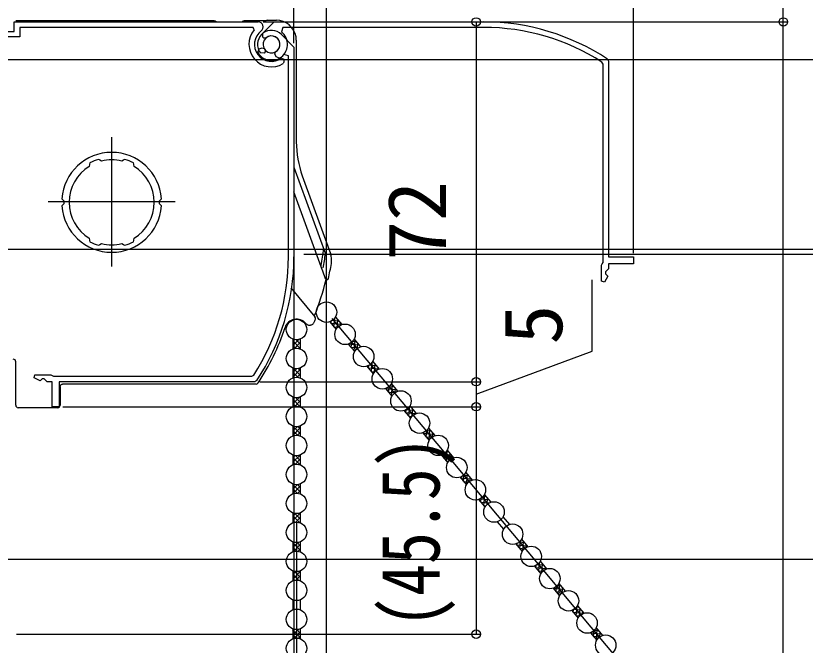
# Model space of a CAD drawing. Units: millimetres, scale not verified. Extents: x -700 to 700, y -1044 to 1038.
# Drawn here: x -357.7 to -199.6, y 534.7 to 660.6 of the extents above; entities that cross this region are included whole.
import ezdxf
from ezdxf.enums import TextEntityAlignment as Align

# ---------------------------------------------------------------- set-up
doc = ezdxf.new("R2010")
doc.units = ezdxf.units.MM
doc.header["$LTSCALE"] = 6
for name, color, linetype in [('0-2_YKK_11', 7, 'Continuous'), ('0-3_YKK_11E', 7, 'Continuous'), ('0-4_YKK_12', 2, 'Continuous'), ('0-5_YKK_13', 4, 'Continuous'), ('0-7_YKK_D', 6, 'Continuous'), ('0-9_YSS_K', 3, 'Continuous')]:
    doc.layers.add(name, color=color, linetype=linetype)
doc.styles.add('ＭＳ ゴシック', font='')
doc.styles.get('ＭＳ ゴシック').set_extended_font_data('MS Gothic')

msp = doc.modelspace()

# ---------------------------------------------------------------- linework, layer by layer
at = {"layer": '0-2_YKK_11'}
for p, q in [((-304.52, 656.876), (-302, 654.356)), ((-302, 654.356), (-302, 612.396)), ((-328.715, 623.796), (-328.905, 623.59)), ((-328.526, 624.01), (-328.715, 623.796)), ((-336.466, 615.043), (-336.118, 614.869))]:
    msp.add_line(p, q, dxfattribs=at)
for points in [[(-373.126, 597.767), (-373.9, 597.349), (-373.9, 592.696), (-375, 592.696), (-375, 643.196), (-371.455, 643.196), (-370.3, 645.196), (-370.3, 656.596), (-372.419, 656.596), (-372.9, 651.096), (-373.7, 651.096), (-373.7, 657.496), (-358, 657.496), (-358, 659.396), (-309.167, 659.396)], [(-309.936, 657.802), (-310.165, 658.296), (-356.9, 658.296), (-356.9, 656.396), (-363.402, 656.396)], [(-307.624, 656.172), (-308.015, 656.167), (-308.22, 656.339), (-308.202, 657.119)], [(-309.252, 653.264), (-308.993, 653.989), (-308.358, 654.22), (-307.992, 654.082)], [(-303.1, 612.396), (-303.1, 652.598), (-303.992, 652.909)], [(-304.478, 652.162), (-304, 651.921), (-304, 651.318), (-304.143, 651.063)], [(-342.845, 631.177), (-342.933, 630.924), (-342.907, 630.864), (-343.024, 630.492)], [(-340.534, 631.549), (-340.882, 631.723), (-340.908, 631.784), (-341.151, 631.897)], [(-335.849, 631.897), (-336.092, 631.784), (-336.118, 631.723), (-336.466, 631.549)], [(-333.976, 630.492), (-334.093, 630.864), (-334.067, 630.924), (-334.155, 631.177)], [(-348.096, 623.59), (-348.285, 623.796), (-348.475, 624.01)], [(-348.475, 622.582), (-348.285, 622.796), (-348.096, 623.002)], [(-328.905, 623.002), (-328.715, 622.796), (-328.526, 622.582)], [(-343.024, 616.1), (-342.907, 615.729), (-342.933, 615.668), (-342.845, 615.415)], [(-341.151, 614.695), (-340.908, 614.808), (-340.882, 614.869), (-340.534, 615.043)], [(-334.155, 615.415), (-334.067, 615.668), (-334.093, 615.729), (-333.976, 616.1)], [(-336.118, 614.869), (-336.092, 614.808), (-335.849, 614.695)], [(-309.434, 587.621), (-309.852, 587.396), (-349, 587.396), (-349, 582.396), (-350.4, 582.396), (-350.4, 587.396), (-351.4, 587.396), (-352, 587.996), (-352.4, 587.996), (-352.845, 587.551), (-354.053, 588.181), (-353.902, 588.796), (-350.65, 588.796), (-350.39, 588.646), (-350.13, 588.496), (-310.449, 588.496), (-310.028, 588.726)]]:
    msp.add_lwpolyline(points, dxfattribs=at)
for centre, radius, start, end in [((-309.167, 658.396), 1, 307.30177, 90), ((-306.5, 654.896), 4.5, 139.77181, 301.58815), ((-306.5, 654.896), 2.8, 44.99999, 127.44415), ((-306.5, 654.896), 3.4, 127.30179, 306.48374), ((-306.5, 654.896), 1.7, 208.62695, 131.37309), ((-306.5, 654.896), 3.2, 210.67194, 321.60832), ((-338.5, 623.296), 10, 4.09604, 175.90396), ((-338.5, 623.296), 9, 107.12992, 118.87005), ((-338.5, 623.296), 8.5, 76.15413, 103.84587), ((-338.5, 623.296), 9, 61.12994, 72.87007), ((-338.5, 623.296), 8.5, 122.15412, 237.84588), ((-338.5, 623.296), 8.5, 302.15412, 57.84588), ((-338.5, 623.296), 9.6, 178.24271, 181.75729), ((-338.5, 623.296), 9.6, 358.24271, 1.75729), ((-338.5, 623.296), 10, 184.09604, 355.90396), ((-338.5, 623.296), 9, 241.12995, 252.87008), ((-338.5, 623.296), 8.5, 256.15413, 283.84587), ((-338.5, 623.296), 9, 287.12993, 298.87006), ((-347, 612.396), 43.9, 327.37281, 0), ((-347, 612.396), 45, 326.59444, 360)]:
    msp.add_arc(centre, radius, start, end, dxfattribs=at)
at = {"layer": '0-3_YKK_11E'}
for p, q in [((-308.48, 656.876), (-305.96, 659.396)), ((-305.96, 659.396), (-264, 659.396))]:
    msp.add_line(p, q, dxfattribs=at)
for points in [[(-264, 658.296), (-304.202, 658.296), (-304.513, 657.404)], [(-307.776, 653.772), (-307.771, 653.381), (-307.943, 653.176), (-308.723, 653.194)], [(-304.868, 652.144), (-305.593, 652.403), (-305.824, 653.038), (-305.686, 653.404)], [(-239.225, 651.962), (-239, 651.544), (-239, 612.396), (-234, 612.396), (-234, 610.996), (-239, 610.996), (-239, 609.996), (-239.6, 609.396), (-239.6, 608.996), (-239.155, 608.551), (-239.785, 607.343), (-240.4, 607.494), (-240.4, 610.746), (-240.25, 611.006), (-240.1, 611.266), (-240.1, 650.947), (-240.33, 651.368)]]:
    msp.add_lwpolyline(points, dxfattribs=at)
for centre, radius, start, end in [((-264, 614.396), 45, 56.59444, 90), ((-264, 614.396), 43.9, 57.37281, 90), ((-306.5, 654.896), 2.8, 134.99999, 217.44415), ((-306.5, 654.896), 1.7, 298.62695, 221.37309), ((-306.5, 654.896), 3.2, 300.67194, 51.60832)]:
    msp.add_arc(centre, radius, start, end, dxfattribs=at)
at = {"layer": '0-4_YKK_12'}
for p, q in [((-338.5, 610.459), (-338.5, 636.333)), ((-325.763, 623.396), (-351.237, 623.396))]:
    msp.add_line(p, q, dxfattribs=at)
at = {"layer": '0-5_YKK_13'}
for p, q in [((-318, 659.596), (-357.7, 659.596)), ((-307.6, 659.596), (-312, 659.596)), ((-307.387, 659.718), (-307.6, 659.596)), ((-307.386, 659.718), (-305.525, 659.718)), ((-301.527, 655.722), (-301.527, 635.401)), ((-302, 630.334), (-295.689, 612.995)), ((-300.322, 628.57), (-294.686, 613.083)), ((-296.553, 610.399), (-302, 625.363)), ((-295.809, 608.353), (-296.439, 610.084)), ((-302.654, 606.212), (-297.784, 600.408)), ((-297.887, 600.531), (-297.855, 600.616)), ((-294.841, 599.376), (-293.565, 597.856)), ((-294.569, 599.052), (-294.529, 599.51)), ((-294.236, 599.7), (-293.069, 599.597)), ((-293.992, 598.364), (-293.839, 600.107)), ((-293.719, 600.292), (-293.646, 600.285)), ((-293.692, 600.34), (-292.416, 598.82)), ((-293.373, 598.146), (-293.23, 599.789)), ((-294.605, 599.094), (-292.492, 598.91)), ((-294.028, 598.407), (-293.205, 598.335)), ((-292.687, 598.707), (-292.652, 599.101)), ((-302.226, 595.938), (-302.226, 593.954)), ((-302.226, 594.617), (-300.989, 595.855)), ((-302.226, 595.515), (-301.901, 595.841)), ((-302.226, 595.571), (-300.726, 594.071)), ((-302.226, 594.673), (-301.643, 594.089)), ((-301.892, 594.053), (-300.726, 595.219)), ((-301.555, 595.798), (-300.726, 594.969)), ((-300.778, 595.919), (-300.726, 595.867)), ((-300.726, 595.938), (-300.726, 593.954)), ((-291.113, 594.933), (-289.837, 593.412)), ((-291.106, 594.924), (-291.105, 594.935)), ((-291.041, 594.958), (-289.028, 594.782)), ((-290.528, 594.236), (-290.434, 595.317)), ((-290.224, 595.524), (-289.605, 595.47)), ((-289.964, 595.897), (-288.688, 594.377)), ((-289.951, 593.548), (-289.766, 595.662)), ((-289.268, 594.072), (-289.189, 594.974)), ((-301.006, 594.041), (-300.726, 594.321)), ((-290.564, 594.279), (-289.148, 594.155)), ((-289.987, 593.591), (-289.742, 593.57)), ((-357.7, 582.696), (-357.7, 591.396)), ((-286.488, 589.421), (-286.323, 591.308)), ((-286.292, 591.356), (-286.142, 591.342)), ((-286.235, 591.454), (-284.96, 589.934)), ((-302.226, 590.138), (-302.226, 588.154)), ((-302.226, 590.127), (-302.219, 590.135)), ((-302.226, 589.229), (-301.46, 589.996)), ((-302.226, 588.331), (-300.726, 589.831)), ((-302.155, 590.112), (-300.726, 588.683)), ((-301.165, 590.02), (-300.726, 589.581)), ((-300.726, 590.138), (-300.726, 588.154)), ((-287.384, 590.489), (-286.109, 588.969)), ((-287.101, 590.151), (-284.988, 589.967)), ((-287.065, 590.109), (-287.017, 590.654)), ((-286.843, 590.766), (-285.565, 590.654)), ((-285.858, 589.332), (-285.726, 590.846)), ((-285.175, 589.847), (-285.148, 590.158)), ((-302.226, 589.285), (-301.222, 588.28)), ((-302.226, 588.387), (-302.053, 588.213)), ((-301.367, 588.293), (-300.726, 588.933)), ((-286.524, 589.463), (-285.796, 589.4)), ((-309.598, 586.923), (-348.328, 586.923)), ((-282.812, 586.589), (-282.101, 586.527)), ((-282.507, 587.011), (-281.232, 585.491)), ((-282.447, 584.605), (-282.262, 586.718)), ((-348.827, 586.424), (-348.827, 582.696)), ((-283.656, 586.046), (-282.381, 584.526)), ((-283.637, 586.024), (-281.524, 585.839)), ((-283.601, 585.981), (-283.594, 586.068)), ((-283.06, 585.336), (-281.761, 585.222)), ((-283.024, 585.293), (-282.92, 586.481)), ((-281.755, 585.227), (-281.685, 586.031)), ((-302.226, 584.338), (-302.226, 582.354)), ((-302.226, 582.943), (-300.887, 584.283)), ((-302.226, 583.841), (-301.839, 584.228)), ((-302.226, 583.897), (-300.726, 582.397)), ((-301.801, 582.47), (-300.726, 583.545)), ((-301.634, 584.202), (-300.726, 583.295)), ((-300.833, 584.3), (-300.726, 584.193)), ((-300.726, 584.338), (-300.726, 582.354)), ((-282.483, 584.648), (-282.318, 584.634)), ((-351.179, 582.196), (-357.2, 582.196)), ((-351.096, 582.196), (-351.179, 582.196)), ((-349.327, 582.196), (-351.096, 582.196)), ((-302.226, 582.999), (-301.71, 582.483)), ((-300.947, 582.426), (-300.726, 582.647)), ((-279.561, 581.166), (-279.505, 581.801)), ((-279.455, 581.833), (-278.061, 581.711)), ((-278.984, 580.478), (-278.805, 582.522)), ((-278.868, 582.419), (-278.638, 582.399)), ((-278.779, 582.568), (-277.504, 581.047)), ((-278.343, 580.51), (-278.221, 581.903)), ((-279.928, 581.603), (-278.653, 580.083)), ((-279.597, 581.208), (-277.554, 581.03)), ((-279.019, 580.52), (-278.385, 580.465)), ((-277.664, 580.986), (-277.644, 581.215)), ((-302.226, 578.538), (-302.226, 576.554)), ((-302.226, 578.453), (-302.164, 578.515)), ((-302.226, 578.509), (-300.726, 577.009)), ((-302.226, 577.555), (-301.383, 578.398)), ((-302.226, 576.657), (-300.726, 578.157)), ((-302.226, 577.611), (-301.305, 576.689)), ((-301.297, 576.688), (-300.726, 577.259)), ((-301.231, 578.411), (-300.726, 577.907)), ((-300.726, 578.538), (-300.726, 576.554)), ((-276.2, 577.16), (-274.924, 575.64)), ((-276.133, 577.081), (-274.02, 576.896)), ((-276.097, 577.038), (-276.083, 577.204)), ((-275.52, 576.35), (-275.406, 577.65)), ((-275.402, 577.654), (-274.597, 577.584)), ((-275.051, 578.124), (-273.775, 576.604)), ((-274.943, 575.662), (-274.758, 577.775)), ((-274.243, 576.378), (-274.181, 577.087)), ((-302.226, 576.713), (-302.11, 576.596)), ((-275.556, 576.393), (-274.369, 576.289)), ((-274.979, 575.705), (-274.892, 575.697)), ((-302.226, 572.738), (-302.226, 570.754)), ((-302.226, 571.269), (-300.776, 572.72)), ((-302.226, 572.167), (-301.775, 572.618)), ((-301.716, 572.61), (-300.726, 571.621)), ((-300.89, 572.682), (-300.726, 572.519)), ((-300.726, 572.738), (-300.726, 570.754)), ((-272.472, 572.717), (-271.196, 571.197)), ((-272.093, 572.265), (-270.207, 572.1)), ((-272.072, 572.901), (-270.557, 572.768)), ((-272.057, 572.223), (-271.993, 572.951)), ((-271.479, 571.535), (-271.295, 573.648)), ((-271.445, 573.484), (-271.134, 573.456)), ((-271.323, 573.681), (-270.047, 572.161)), ((-270.829, 571.683), (-270.717, 572.96)), ((-270.153, 572.123), (-270.14, 572.272)), ((-302.226, 572.223), (-300.777, 570.773)), ((-302.226, 571.325), (-301.776, 570.874)), ((-301.715, 570.882), (-300.726, 571.871)), ((-300.889, 570.81), (-300.726, 570.973)), ((-271.515, 571.577), (-270.971, 571.53)), ((-267.595, 569.238), (-266.319, 567.718)), ((-268.744, 568.274), (-267.468, 566.754)), ((-268.629, 568.138), (-266.516, 567.953)), ((-268.593, 568.095), (-268.572, 568.341)), ((-268.016, 567.407), (-267.892, 568.824)), ((-267.996, 568.72), (-267.093, 568.641)), ((-267.43, 566.822), (-267.254, 568.832)), ((-266.731, 567.527), (-266.677, 568.144)), ((-302.226, 566.938), (-302.226, 564.954)), ((-302.226, 566.779), (-302.109, 566.896)), ((-302.226, 566.834), (-300.726, 565.334)), ((-302.226, 565.881), (-301.304, 566.803)), ((-302.226, 564.983), (-300.726, 566.483)), ((-302.226, 565.936), (-301.384, 565.094)), ((-301.298, 566.804), (-300.726, 566.232)), ((-300.726, 566.938), (-300.726, 564.954)), ((-268.052, 567.45), (-266.973, 567.355)), ((-267.475, 566.762), (-267.464, 566.761)), ((-302.226, 565.038), (-302.165, 564.977)), ((-301.23, 565.081), (-300.726, 565.584)), ((-264.025, 564.548), (-263.63, 564.513)), ((-263.975, 562.592), (-263.79, 564.705)), ((-263.866, 564.795), (-262.591, 563.275)), ((-265.015, 563.831), (-263.74, 562.311)), ((-264.697, 563.969), (-263.052, 563.825)), ((-264.588, 563.322), (-262.847, 563.17)), ((-264.553, 563.279), (-264.48, 564.103)), ((-263.315, 562.851), (-263.213, 564.017)), ((-262.642, 563.257), (-262.636, 563.329)), ((-264.011, 562.634), (-263.554, 562.594)), ((-302.226, 561.138), (-302.226, 559.154)), ((-302.226, 559.594), (-300.726, 561.094)), ((-302.226, 560.492), (-301.71, 561.009)), ((-302.226, 560.548), (-300.888, 559.21)), ((-302.226, 559.65), (-301.84, 559.264)), ((-301.802, 561.022), (-300.726, 559.946)), ((-301.633, 559.29), (-300.726, 560.196)), ((-300.948, 561.065), (-300.726, 560.844)), ((-300.726, 561.138), (-300.726, 559.154)), ((-260.138, 560.352), (-258.863, 558.832)), ((-300.832, 559.192), (-300.726, 559.298)), ((-261.287, 559.388), (-260.012, 557.868)), ((-302.226, 555.338), (-302.226, 553.354)), ((-302.226, 555.104), (-302.052, 555.279)), ((-302.226, 554.206), (-301.221, 555.212)), ((-302.226, 555.16), (-300.726, 553.66)), ((-301.367, 555.199), (-300.726, 554.558)), ((-300.726, 555.338), (-300.726, 553.354)), ((-257.559, 554.945), (-256.284, 553.425)), ((-257.361, 554.709), (-257.332, 555.036)), ((-256.865, 555.342), (-255.861, 555.255)), ((-256.784, 554.021), (-256.649, 555.561)), ((-256.41, 555.909), (-255.135, 554.389)), ((-256.184, 553.589), (-256.022, 555.446)), ((-302.226, 554.262), (-301.46, 553.496)), ((-302.226, 553.364), (-302.219, 553.357)), ((-302.154, 553.381), (-300.726, 554.808)), ((-301.164, 553.472), (-300.726, 553.91)), ((-257.397, 554.752), (-255.284, 554.567)), ((-256.82, 554.064), (-255.844, 553.978)), ((-255.49, 554.231), (-255.444, 554.758)), ((-253.831, 550.502), (-252.555, 548.982)), ((-253.595, 550.221), (-251.482, 550.036)), ((-253.559, 550.178), (-253.519, 550.636)), ((-253.226, 550.826), (-252.059, 550.724)), ((-252.982, 549.49), (-252.829, 551.234)), ((-252.709, 551.418), (-252.636, 551.412)), ((-252.682, 551.466), (-251.406, 549.946)), ((-252.364, 549.273), (-252.22, 550.915)), ((-251.677, 549.833), (-251.643, 550.228)), ((-302.226, 549.538), (-302.226, 547.554)), ((-302.226, 547.92), (-300.726, 549.42)), ((-302.226, 548.818), (-301.642, 549.403)), ((-302.226, 548.874), (-300.99, 547.638)), ((-301.893, 549.439), (-300.726, 548.272)), ((-301.007, 549.451), (-300.726, 549.17)), ((-300.726, 549.538), (-300.726, 547.554)), ((-253.018, 549.533), (-252.195, 549.461)), ((-302.226, 547.976), (-301.902, 547.651)), ((-301.554, 547.695), (-300.726, 548.522)), ((-300.777, 547.573), (-300.726, 547.624)), ((-248.954, 547.023), (-247.678, 545.503)), ((-250.103, 546.059), (-248.827, 544.539)), ((-250.096, 546.051), (-250.095, 546.062)), ((-250.031, 546.084), (-248.018, 545.908)), ((-249.554, 545.405), (-248.139, 545.281)), ((-249.518, 545.363), (-249.424, 546.443)), ((-249.214, 546.65), (-248.596, 546.596)), ((-248.941, 544.675), (-248.756, 546.788)), ((-248.258, 545.198), (-248.179, 546.1)), ((-248.977, 544.717), (-248.732, 544.696)), ((-302.226, 543.738), (-302.226, 541.754)), ((-300.726, 543.738), (-300.726, 541.754)), ((-245.478, 540.547), (-245.313, 542.434)), ((-245.282, 542.482), (-245.132, 542.469)), ((-245.225, 542.58), (-243.95, 541.06)), ((-246.375, 541.616), (-245.099, 540.096)), ((-246.091, 541.278), (-243.978, 541.093)), ((-246.055, 541.235), (-246.007, 541.781)), ((-245.833, 541.893), (-244.555, 541.781)), ((-244.848, 540.458), (-244.716, 541.972)), ((-244.166, 540.974), (-244.138, 541.284)), ((-245.514, 540.59), (-244.786, 540.526)), ((-302.226, 537.938), (-302.226, 535.954)), ((-302.226, 537.63), (-301.994, 537.862)), ((-302.226, 536.732), (-301.133, 537.825)), ((-302.226, 537.686), (-300.726, 536.186)), ((-301.439, 537.796), (-300.726, 537.084)), ((-300.726, 537.938), (-300.726, 535.954)), ((-242.014, 536.42), (-241.91, 537.608)), ((-241.802, 537.715), (-241.091, 537.653)), ((-241.497, 538.137), (-240.222, 536.617)), ((-241.437, 535.732), (-241.252, 537.845)), ((-302.226, 536.788), (-301.534, 536.095)), ((-302.045, 536.016), (-300.726, 537.334)), ((-301.101, 536.061), (-300.726, 536.436)), ((-242.646, 537.173), (-241.371, 535.653)), ((-242.627, 537.15), (-240.514, 536.965)), ((-242.592, 537.107), (-242.584, 537.195)), ((-242.05, 536.462), (-240.751, 536.349)), ((-240.745, 536.353), (-240.675, 537.157)), ((-241.473, 535.774), (-241.308, 535.76))]:
    msp.add_line(p, q, dxfattribs=at)
for points in [[(-301.527, 655.722), (-301.588, 656.416), (-301.768, 657.089), (-302.063, 657.721), (-302.462, 658.291), (-302.955, 658.784), (-303.526, 659.183), (-304.158, 659.477), (-304.831, 659.657), (-305.525, 659.718)], [(-296.439, 610.084), (-296.456, 610.132), (-296.473, 610.179), (-296.49, 610.226), (-296.507, 610.272), (-296.524, 610.317), (-296.539, 610.36), (-296.553, 610.399), (-296.572, 610.464), (-296.582, 610.529), (-296.583, 610.594), (-296.576, 610.657)], [(-295.683, 608.007), (-295.685, 608.014), (-295.692, 608.033), (-295.702, 608.06), (-295.713, 608.091), (-295.726, 608.125), (-295.739, 608.161), (-295.753, 608.199), (-295.766, 608.237), (-295.78, 608.275), (-295.795, 608.314), (-295.809, 608.353)], [(-299.626, 599.066), (-299.538, 598.975), (-299.439, 598.895), (-299.331, 598.829), (-299.215, 598.777), (-299.093, 598.74), (-298.967, 598.718), (-298.84, 598.713), (-298.713, 598.724), (-298.589, 598.752), (-298.469, 598.795), (-298.355, 598.852), (-298.25, 598.924), (-298.155, 599.009), (-298.071, 599.104), (-298.001, 599.21), (-297.944, 599.323)], [(-348.827, 586.424), (-348.819, 586.511), (-348.797, 586.595), (-348.76, 586.674), (-348.71, 586.745), (-348.649, 586.806), (-348.578, 586.856), (-348.499, 586.893), (-348.415, 586.915), (-348.328, 586.923)]]:
    msp.add_lwpolyline(points, dxfattribs=at)
for centre in [(-295.493, 601.319), (-301.476, 597.846), (-291.764, 596.876), (-288.036, 592.433), (-301.476, 592.046), (-284.308, 587.99), (-301.476, 586.246), (-280.58, 583.547), (-301.476, 580.446), (-276.852, 579.104), (-301.476, 574.646), (-273.124, 574.661), (-269.395, 570.218), (-301.476, 568.846), (-265.667, 565.775), (-301.476, 563.046), (-261.939, 561.332), (-301.476, 557.246), (-258.211, 556.889), (-301.476, 551.446), (-254.483, 552.446), (-250.755, 548.002), (-301.476, 545.646), (-247.026, 543.559), (-301.476, 539.846), (-243.298, 539.116), (-301.476, 534.046), (-239.57, 534.673)]:
    msp.add_circle(centre, 2.05, dxfattribs=at)
for centre, radius, start, end in [((-318, 659.096), 0.5, 36.8699, 90), ((-312, 659.096), 0.5, 90, 143.1301), ((-281.555, 635.401), 19.971, 179.99979, 200.00021), ((-347, 620.096), 51.3, 349.40283, 353.19526), ((-347, 620.096), 51.8, 348.97096, 352.12052), ((-298.44, 611.716), 3.995, 350.2087, 20.00061), ((-347, 620.096), 53.273, 346.92213, 350.20931), ((-347, 620.096), 52.865, 338.37758, 346.61931), ((-295.401, 608.11), 0.3, 200, 346.92213), ((-301.476, 597.496), 2.427, 40.31723, 161.87659), ((-347, 620.096), 53.273, 337.04979, 337.71834), ((-298.167, 600.087), 0.5, 337.71834, 40), ((-347, 612.396), 45.473, 326.26932, 341.87659), ((-358.2, 591.396), 0.5, 0, 90), ((-309.598, 587.423), 0.5, 270, 326.26932), ((-357.2, 582.696), 0.5, 180, 270), ((-349.327, 582.696), 0.5, 270, 0)]:
    msp.add_arc(centre, radius, start, end, dxfattribs=at)
at = {"layer": '0-7_YKK_D'}
for p, q in [((-234, 613.096), (-234, 742.896)), ((-302, 655.149), (-302, 712.896)), ((-204, 659.396), (-204, 665.396)), ((-308.167, 659.396), (-264.5, 659.396)), ((-308.143, 659.396), (-203, 659.396)), ((-308, 659.396), (-203, 659.396)), ((-265.5, 659.396), (-265.5, 587.396)), ((-204, 181.898), (-204, 659.396)), ((-373.9, 651.896), (-143, 651.896)), ((-373.9, 651.896), (-113, 651.896)), ((-373.9, 651.896), (-113, 651.896)), ((-375.5, 613.896), (-173, 613.896)), ((-374.5, 613.896), (-143, 613.896)), ((-374.5, 613.896), (-143, 613.896)), ((-302, 612.911), (-302, 505.896)), ((-299.987, 612.896), (-53.289, 612.896)), ((-270.539, 571.672), (-294.322, 600.016)), ((-308.852, 587.396), (-264.5, 587.396)), ((-308.852, 587.396), (-264.5, 587.396)), ((-265.5, 587.396), (-265.5, 582.396)), ((-348.3, 582.396), (-264.5, 582.396)), ((-294.5, 582.396), (-264.5, 582.396)), ((-265.5, 582.396), (-265.5, 536.896)), ((-270.539, 571.672), (-221.189, 512.859)), ((-301.476, 559.096), (-301.476, 483.637)), ((-389, 551.895), (-143, 551.895)), ((-357.531, 536.896), (-264.5, 536.896))]:
    msp.add_line(p, q, dxfattribs=at)
msp.add_lwpolyline([(-265.5, 584.896), (-242.25, 593.521), (-242.25, 607.794)], dxfattribs=at)
for centre in [(-265.5, 659.396), (-204, 659.396), (-204, 659.396), (-265.5, 587.396), (-265.5, 587.396), (-265.5, 582.396), (-265.5, 582.396), (-265.5, 536.896)]:
    msp.add_circle(centre, 0.85, dxfattribs=at)
at = {"layer": '0-9_YSS_K'}
msp.add_line((-295.5, 467.396), (-295.5, 665.396), dxfattribs=at)

# ---------------------------------------------------------------- texts
at = {"layer": '0-7_YKK_D', "style": 'ＭＳ ゴシック'}
for s, p in [('72', (-268, 611.578)), ('5', (-244.75, 594.839))]:
    msp.add_text(s, height=11.73, rotation=90, dxfattribs=at).set_placement(p, align=Align.BOTTOM_LEFT)
at = {"layer": '0-7_YKK_D', "style": 'ＭＳ ゴシック', "width": 0.8}
msp.add_text('(45.5)', height=11.73, rotation=90, dxfattribs=at).set_placement((-269.318, 538.155), align=Align.BOTTOM_LEFT)

doc.saveas('drawing.dxf')
